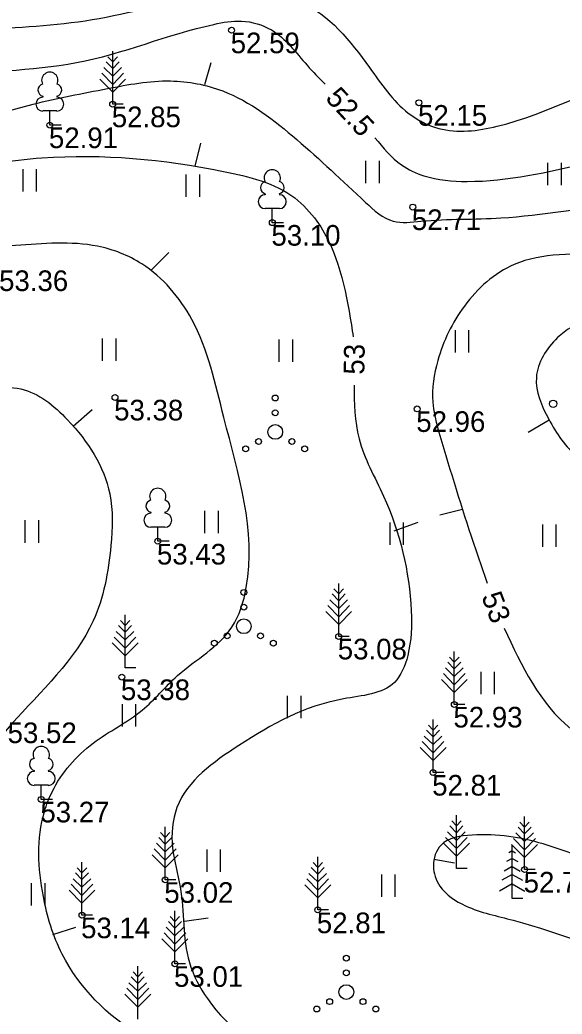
# Model space of a CAD drawing. Extents: x 643319 to 643563, y 6457657 to 6457895.
# Drawn here: x 643422.22 to 643440.59, y 6457741.27 to 6457775.01 of the extents above; entities that cross this region are included whole.
import ezdxf

# ---------------------------------------------------------------- set-up
doc = ezdxf.new("R2010")
doc.units = 0
for name, color, linetype in [('HALJASTUS', 7, 'Continuous'), ('HORISONTAAL', 7, 'Continuous'), ('KORGUS', 7, 'Continuous'), ('PUU', 7, 'Continuous')]:
    doc.layers.add(name, color=color, linetype=linetype)

msp = doc.modelspace()

# ---------------------------------------------------------------- linework, layer by layer
at = {"layer": 'HALJASTUS'}
for p, q in [((643433.935, 6457770.23), (643433.935, 6457769.47)), ((643434.395, 6457770.23), (643434.395, 6457769.47)), ((643422.312, 6457769.947), (643422.312, 6457769.187)), ((643422.772, 6457769.947), (643422.772, 6457769.187)), ((643440.102, 6457770.159), (643440.102, 6457769.399)), ((643440.562, 6457770.159), (643440.562, 6457769.399)), ((643427.84, 6457769.769), (643427.84, 6457769.009)), ((643428.3, 6457769.769), (643428.3, 6457769.009)), ((643436.963, 6457764.487), (643436.963, 6457763.727)), ((643437.423, 6457764.487), (643437.423, 6457763.727)), ((643425.005, 6457764.202), (643425.005, 6457763.442)), ((643425.465, 6457764.202), (643425.465, 6457763.442)), ((643430.994, 6457764.166), (643430.994, 6457763.406)), ((643431.454, 6457764.166), (643431.454, 6457763.406)), ((643428.478, 6457758.351), (643428.478, 6457757.591)), ((643428.938, 6457758.351), (643428.938, 6457757.591)), ((643422.382, 6457758.031), (643422.382, 6457757.271)), ((643422.842, 6457758.031), (643422.842, 6457757.271)), ((643434.75, 6457757.96), (643434.75, 6457757.2)), ((643435.21, 6457757.96), (643435.21, 6457757.2)), ((643439.925, 6457757.89), (643439.925, 6457757.13)), ((643440.385, 6457757.89), (643440.385, 6457757.13)), ((643437.834, 6457752.889), (643437.834, 6457752.129)), ((643438.294, 6457752.889), (643438.294, 6457752.129)), ((643431.278, 6457752.074), (643431.278, 6457751.314)), ((643431.738, 6457752.074), (643431.738, 6457751.314)), ((643425.678, 6457751.79), (643425.678, 6457751.03)), ((643426.138, 6457751.79), (643426.138, 6457751.03)), ((643428.549, 6457746.861), (643428.549, 6457746.101)), ((643429.009, 6457746.861), (643429.009, 6457746.101)), ((643434.467, 6457746.01), (643434.467, 6457745.25)), ((643434.927, 6457746.01), (643434.927, 6457745.25)), ((643422.599, 6457745.719), (643422.599, 6457744.959)), ((643423.059, 6457745.719), (643423.059, 6457744.959))]:
    msp.add_line(p, q, dxfattribs=at)
for centre, radius in [((643430.869, 6457762.18), 0.1), ((643430.869, 6457761.68), 0.1), ((643430.869, 6457761.03), 0.25), ((643430.304, 6457760.705), 0.1), ((643431.434, 6457760.705), 0.1), ((643429.869, 6457760.455), 0.1), ((643431.869, 6457760.455), 0.1), ((643429.806, 6457755.584), 0.1), ((643429.806, 6457755.084), 0.1), ((643429.806, 6457754.434), 0.25), ((643429.241, 6457754.109), 0.1), ((643430.371, 6457754.109), 0.1), ((643428.806, 6457753.859), 0.1), ((643430.806, 6457753.859), 0.1), ((643433.279, 6457743.173), 0.1), ((643433.279, 6457742.673), 0.1), ((643433.279, 6457742.023), 0.25), ((643432.279, 6457741.448), 0.1), ((643432.714, 6457741.698), 0.1), ((643433.844, 6457741.698), 0.1), ((643434.279, 6457741.448), 0.1)]:
    msp.add_circle(centre, radius, dxfattribs=at)
at = {"layer": 'HORISONTAAL'}
for p, q in [((643428.48, 6457772.82), (643428.7, 6457773.57)), ((643428.16, 6457770.05), (643428.35, 6457770.83)), ((643426.65, 6457766.51), (643427.26, 6457767.12)), ((643424.02, 6457761.23), (643424.67, 6457761.79)), ((643440.15, 6457761.43), (643439.44, 6457761.01)), ((643437.22, 6457758.4), (643436.45, 6457758.2)), ((643434.9, 6457757.67), (643435.71, 6457757.97)), ((643436.24, 6457746.53), (643436.95, 6457746.41)), ((643423.33, 6457743.97), (643424.11, 6457744.22)), ((643427.79, 6457744.43), (643428.6, 6457744.54))]:
    msp.add_line(p, q, dxfattribs=at)
for points in [[(643399.68, 6457785.54), (643400.46, 6457785.46), (643403.17, 6457783.61), (643404.04, 6457782.84), (643405.45, 6457781.11), (643406.17, 6457779.04), (643406.72, 6457778.14), (643408.18, 6457777.37), (643411.16, 6457776.87), (643412.24, 6457776.67), (643414.27, 6457775.49), (643417.57, 6457774.64), (643420.86, 6457774.69), (643424.66, 6457775.02), (643428.52, 6457775.82), (643430.2, 6457775.95), (643431.73, 6457775.62), (643434.06, 6457773.4), (643435.38, 6457771.85), (643436.41, 6457771.33), (643438.39, 6457771.4), (643443.43, 6457773.1), (643444.51, 6457773.2), (643446.2, 6457772.94), (643448.1, 6457771.52), (643450.78, 6457769.37), (643452.44, 6457768.5), (643455.79, 6457767.2), (643458.05, 6457766.67), (643458.38, 6457766.32), (643458.05, 6457764.9), (643457.17, 6457763.5), (643457.01, 6457759.41), (643455.6, 6457756.31), (643455.1, 6457755.01), (643455.42, 6457750.26), (643456.15, 6457747.79), (643457.83, 6457745.46), (643459.83, 6457742.29), (643462.65, 6457738.97), (643464.04, 6457736.54), (643464.04, 6457735.08), (643463.48, 6457730.92)], [(643407.25, 6457774.64), (643409.7, 6457774.61), (643411.28, 6457774.12), (643413.23, 6457771.82), (643413.68, 6457771.6), (643415.74, 6457771.82), (643419.47, 6457773), (643424.13, 6457773.56), (643428.79, 6457774.86), (643429.73, 6457774.97), (643430.74, 6457774.67), (643431.95, 6457773.47), (643432.56, 6457772.83)], [(643409.69, 6457769.23), (643411.64, 6457769), (643413.82, 6457769.34), (643418.11, 6457770.69), (643422.66, 6457772.15), (643425.18, 6457772.68), (643427.32, 6457772.94), (643429.09, 6457772.6), (643431.6, 6457770.95), (643433.93, 6457768.82), (643434.87, 6457768.18), (643435.81, 6457768.18), (643438.52, 6457768.29), (643442.77, 6457768.7), (643444.76, 6457768.48), (643447.58, 6457767.24), (643451.09, 6457764.77), (643452.44, 6457762.97), (643452.63, 6457760.42), (643452.1, 6457759.19), (643450.9, 6457757.2), (643450.37, 6457753.41), (643448.52, 6457749.11), (643446.9, 6457746.82), (643445.59, 6457745.92), (643442.69, 6457746.07), (643439.95, 6457747.05), (643437.54, 6457747.35), (643436.49, 6457747.01), (643436.23, 6457746.3), (643436.45, 6457745.62), (643437.32, 6457744.95), (643438.94, 6457744.46), (643443.9, 6457743.19), (643446.6, 6457743), (643448.33, 6457741.8), (643450.63, 6457740.49), (643452.43, 6457737.75), (643453.03, 6457735.77), (643453.27, 6457734.63), (643454.29, 6457733.8), (643457.14, 6457733.35), (643458.31, 6457733.13), (643458.76, 6457732.53), (643458.61, 6457731.78), (643457.74, 6457730.54), (643457.26, 6457729.61)], [(643434.25, 6457771.01), (643435.15, 6457770.09), (643435.91, 6457769.72), (643437.37, 6457769.53), (643441.47, 6457770.17), (643443.72, 6457770.66), (643445.49, 6457770.73), (643447.03, 6457770.13), (643448.39, 6457769.01), (643450.94, 6457767.21), (643453.57, 6457765.37), (643454.59, 6457763.68), (643454.87, 6457762.58), (643454.71, 6457759.36), (643453.55, 6457757.18), (643452.98, 6457755.34), (643452.98, 6457752.61), (643453.01, 6457750.32), (643452.3, 6457749.12), (643450.83, 6457747.58), (643450.52, 6457746.77), (643450.94, 6457744.97), (643453.08, 6457742.87), (643454.51, 6457742.1)], [(643411.12, 6457765.9), (643411.5, 6457765.9), (643414.17, 6457766.73), (643418.83, 6457768.86), (643419.92, 6457769.59), (643422.96, 6457770.33), (643429.12, 6457769.87), (643431.53, 6457768.97), (643432.28, 6457768.18), (643433.45, 6457764.66), (643433.51, 6457764.26)], [(643429.94, 6457722.98), (643431.85, 6457722.2), (643435.2, 6457722.12), (643437.19, 6457722.42), (643439.86, 6457724.03), (643440.5, 6457726.88), (643440.31, 6457730.11), (643439.6, 6457732.84), (643438.21, 6457734), (643435.39, 6457735.35), (643432.27, 6457737.72), (643428.36, 6457739.66), (643426.29, 6457740.56), (643423.65, 6457743.31), (643423.01, 6457745.26), (643423.05, 6457748.15), (643423.31, 6457748.82), (643424.7, 6457750.47), (643426.36, 6457751.59), (643427.56, 6457752.76), (643429.4, 6457754.4), (643429.89, 6457755.75), (643429.13, 6457761.52), (643428.04, 6457764.85), (643426.35, 6457766.73), (643424.85, 6457767.33), (643422.07, 6457767.36), (643420.52, 6457767.21), (643416.01, 6457765.19), (643415.19, 6457765), (643411.77, 6457764.51)], [(643438.63, 6457754.37), (643440.89, 6457750.96), (643443.82, 6457750.01), (643445.46, 6457750.63), (643446.25, 6457752.09), (643446.75, 6457755.24), (643446.7, 6457757.99), (643447.71, 6457759.96), (643449.91, 6457761.14), (643450.25, 6457761.98), (643450.16, 6457762.54), (643449.4, 6457763.56), (643445.68, 6457765.98), (643443.99, 6457766.65), (643440.49, 6457767.04), (643438.97, 6457766.71), (643437.28, 6457765.3), (643436.38, 6457763.45), (643436.21, 6457762.04), (643436.38, 6457761.14)], [(643442.06, 6457764.76), (643441.42, 6457764.76), (643440.44, 6457764.23), (643439.72, 6457762.88), (643440.14, 6457761.46), (643441.12, 6457760.18), (643442.54, 6457759.62), (643443.22, 6457759.77), (643443.67, 6457760.67), (643443.86, 6457762.51), (643443.48, 6457763.89), (643442.77, 6457764.53), (643442.21, 6457764.72)], [(643421.23, 6457762.54), (643422.25, 6457762.49), (643423.83, 6457761.44), (643425.26, 6457758.93), (643425.3, 6457757.17), (643424.7, 6457754.62), (643421.92, 6457751.1), (643419.77, 6457748.66), (643418.76, 6457747.76)], [(643433.54, 6457762.62), (643433.71, 6457760.8), (643434.54, 6457758.85), (643435.48, 6457754.96), (643435.36, 6457753.44), (643434.91, 6457752.53), (643433.18, 6457751.97), (643429.64, 6457750.39), (643427.54, 6457748.29), (643427.39, 6457746.91), (643427.65, 6457745.59), (643427.96, 6457743.03), (643428.57, 6457741.8), (643431.61, 6457739.59), (643433.26, 6457739.32), (643437.7, 6457739.36), (643442.45, 6457738.62), (643444.7, 6457737.27)], [(643436.38, 6457761.14), (643437.51, 6457757.49), (643438.05, 6457755.9)]]:
    msp.add_spline(points, degree=3, dxfattribs=at)
at = {"layer": 'KORGUS'}
for centre in [(643429.39, 6457774.66), (643425.36, 6457772.15), (643435.74, 6457772.2), (643423.23, 6457771.44), (643435.53, 6457768.66), (643430.77, 6457768.13), (643425.44, 6457762.2), (643435.68, 6457761.81), (643426.89, 6457757.32), (643433.02, 6457754.09), (643425.67, 6457752.71), (643436.94, 6457751.78), (643436.22, 6457749.47), (643422.94, 6457748.56), (643439.32, 6457746.18), (643427.14, 6457745.83), (643432.31, 6457744.81), (643424.32, 6457744.63), (643427.47, 6457742.98)]:
    msp.add_circle(centre, 0.1, dxfattribs=at)
at = {"layer": 'PUU'}
for p, q in [((643425.36, 6457772.15), (643425.36, 6457773.95)), ((643425.36, 6457773.36), (643425.14, 6457773.59)), ((643425.36, 6457773.59), (643425.2, 6457773.76)), ((643425.36, 6457773.59), (643425.52, 6457773.76)), ((643425.36, 6457773.36), (643425.58, 6457773.59)), ((643425.36, 6457773.1), (643425.06, 6457773.39)), ((643425.36, 6457773.1), (643425.66, 6457773.39)), ((643425.36, 6457772.56), (643424.92, 6457773)), ((643425.36, 6457772.82), (643424.99, 6457773.2)), ((643425.36, 6457772.82), (643425.73, 6457773.2)), ((643425.36, 6457772.56), (643425.8, 6457773)), ((643422.99, 6457772.42), (643422.99, 6457772.39)), ((643423.47, 6457772.42), (643423.47, 6457772.39)), ((643423.47, 6457771.92), (643422.99, 6457771.92)), ((643423.23, 6457771.44), (643423.23, 6457771.92)), ((643425.72, 6457772.15), (643425.36, 6457772.15)), ((643423.61, 6457771.44), (643423.23, 6457771.44)), ((643430.53, 6457769.11), (643430.53, 6457769.08)), ((643431.01, 6457769.11), (643431.01, 6457769.08)), ((643431.01, 6457768.61), (643430.53, 6457768.61)), ((643430.77, 6457768.13), (643430.77, 6457768.61)), ((643431.15, 6457768.13), (643430.77, 6457768.13)), ((643426.65, 6457758.3), (643426.65, 6457758.27)), ((643427.13, 6457758.3), (643427.13, 6457758.27)), ((643427.13, 6457757.8), (643426.65, 6457757.8)), ((643426.89, 6457757.32), (643426.89, 6457757.8)), ((643427.27, 6457757.32), (643426.89, 6457757.32)), ((643433.02, 6457755.53), (643432.86, 6457755.7)), ((643433.02, 6457754.09), (643433.02, 6457755.89)), ((643433.02, 6457755.53), (643433.18, 6457755.7)), ((643433.02, 6457755.3), (643432.8, 6457755.53)), ((643433.02, 6457755.3), (643433.24, 6457755.53)), ((643433.02, 6457754.76), (643432.65, 6457755.14)), ((643433.02, 6457755.04), (643432.72, 6457755.33)), ((643433.02, 6457755.04), (643433.32, 6457755.33)), ((643433.02, 6457754.76), (643433.39, 6457755.14)), ((643425.78, 6457753.02), (643425.78, 6457754.82)), ((643433.02, 6457754.5), (643432.58, 6457754.94)), ((643433.02, 6457754.5), (643433.46, 6457754.94)), ((643425.78, 6457754.23), (643425.56, 6457754.46)), ((643425.78, 6457754.46), (643425.62, 6457754.63)), ((643425.78, 6457754.46), (643425.94, 6457754.63)), ((643425.78, 6457754.23), (643426, 6457754.46)), ((643425.78, 6457753.69), (643425.41, 6457754.07)), ((643425.78, 6457753.97), (643425.48, 6457754.26)), ((643425.78, 6457753.97), (643426.08, 6457754.26)), ((643425.78, 6457753.69), (643426.15, 6457754.07)), ((643433.38, 6457754.09), (643433.02, 6457754.09)), ((643425.78, 6457753.43), (643425.34, 6457753.87)), ((643425.78, 6457753.43), (643426.22, 6457753.87)), ((643436.94, 6457753.22), (643436.78, 6457753.39)), ((643436.94, 6457751.78), (643436.94, 6457753.58)), ((643436.94, 6457753.22), (643437.1, 6457753.39)), ((643426.14, 6457753.02), (643425.78, 6457753.02)), ((643436.94, 6457752.73), (643436.64, 6457753.02)), ((643436.94, 6457752.99), (643436.72, 6457753.22)), ((643436.94, 6457752.99), (643437.16, 6457753.22)), ((643436.94, 6457752.73), (643437.24, 6457753.02)), ((643436.94, 6457752.45), (643436.57, 6457752.83)), ((643436.94, 6457752.45), (643437.31, 6457752.83)), ((643436.94, 6457752.19), (643436.5, 6457752.63)), ((643436.94, 6457752.19), (643437.38, 6457752.63)), ((643437.3, 6457751.78), (643436.94, 6457751.78)), ((643436.22, 6457750.91), (643436.06, 6457751.08)), ((643436.22, 6457749.47), (643436.22, 6457751.27)), ((643436.22, 6457750.91), (643436.38, 6457751.08)), ((643436.22, 6457750.42), (643435.92, 6457750.71)), ((643436.22, 6457750.68), (643436, 6457750.91)), ((643436.22, 6457750.68), (643436.44, 6457750.91)), ((643436.22, 6457750.42), (643436.52, 6457750.71)), ((643436.22, 6457749.88), (643435.78, 6457750.32)), ((643436.22, 6457750.14), (643435.85, 6457750.52)), ((643436.22, 6457750.14), (643436.59, 6457750.52)), ((643436.22, 6457749.88), (643436.66, 6457750.32)), ((643422.7, 6457749.54), (643422.7, 6457749.51)), ((643423.18, 6457749.54), (643423.18, 6457749.51)), ((643436.58, 6457749.47), (643436.22, 6457749.47)), ((643423.18, 6457749.04), (643422.7, 6457749.04)), ((643422.94, 6457748.56), (643422.94, 6457749.04)), ((643423.32, 6457748.56), (643422.94, 6457748.56)), ((643437.01, 6457746.22), (643437.01, 6457748.02)), ((643439.32, 6457746.18), (643439.32, 6457747.98)), ((643427.14, 6457745.83), (643427.14, 6457747.63)), ((643437.01, 6457747.43), (643436.79, 6457747.66)), ((643437.01, 6457747.66), (643436.85, 6457747.83)), ((643437.01, 6457747.66), (643437.17, 6457747.83)), ((643437.01, 6457747.43), (643437.23, 6457747.66)), ((643439.32, 6457747.39), (643439.1, 6457747.62)), ((643439.32, 6457747.62), (643439.16, 6457747.79)), ((643439.32, 6457747.62), (643439.48, 6457747.79)), ((643439.32, 6457747.39), (643439.54, 6457747.62)), ((643427.14, 6457747.04), (643426.92, 6457747.27)), ((643427.14, 6457747.27), (643426.98, 6457747.44)), ((643427.14, 6457747.27), (643427.3, 6457747.44)), ((643427.14, 6457747.04), (643427.36, 6457747.27)), ((643437.01, 6457746.89), (643436.64, 6457747.27)), ((643437.01, 6457747.17), (643436.71, 6457747.46)), ((643437.01, 6457747.17), (643437.31, 6457747.46)), ((643437.01, 6457746.89), (643437.38, 6457747.27)), ((643439.32, 6457747.13), (643439.02, 6457747.42)), ((643439.32, 6457747.13), (643439.62, 6457747.42)), ((643427.14, 6457746.78), (643426.84, 6457747.07)), ((643427.14, 6457746.78), (643427.44, 6457747.07)), ((643437.01, 6457746.63), (643436.57, 6457747.07)), ((643437.01, 6457746.63), (643437.45, 6457747.07)), ((643439.32, 6457746.59), (643438.88, 6457747.03)), ((643438.9, 6457745.2), (643438.9, 6457747)), ((643439.32, 6457746.85), (643438.95, 6457747.23)), ((643439.32, 6457746.85), (643439.69, 6457747.23)), ((643439.32, 6457746.59), (643439.76, 6457747.03)), ((643427.14, 6457746.24), (643426.7, 6457746.68)), ((643427.14, 6457746.5), (643426.77, 6457746.88)), ((643427.14, 6457746.5), (643427.51, 6457746.88)), ((643427.14, 6457746.24), (643427.58, 6457746.68)), ((643432.31, 6457744.81), (643432.31, 6457746.61)), ((643438.9, 6457746.82), (643438.79, 6457746.75)), ((643438.9, 6457746.82), (643439.01, 6457746.75)), ((643424.32, 6457746.07), (643424.16, 6457746.24)), ((643424.32, 6457744.63), (643424.32, 6457746.43)), ((643424.32, 6457746.07), (643424.48, 6457746.24)), ((643432.31, 6457746.02), (643432.09, 6457746.25)), ((643432.31, 6457746.25), (643432.15, 6457746.42)), ((643432.31, 6457746.25), (643432.47, 6457746.42)), ((643432.31, 6457746.02), (643432.53, 6457746.25)), ((643438.9, 6457746.28), (643438.63, 6457746.13)), ((643438.9, 6457746.55), (643438.71, 6457746.45)), ((643438.9, 6457746.55), (643439.09, 6457746.45)), ((643438.9, 6457746.28), (643439.17, 6457746.13)), ((643424.32, 6457745.84), (643424.1, 6457746.07)), ((643424.32, 6457745.84), (643424.54, 6457746.07)), ((643432.31, 6457745.76), (643432.01, 6457746.05)), ((643432.31, 6457745.76), (643432.61, 6457746.05)), ((643437.37, 6457746.22), (643437.01, 6457746.22)), ((643438.9, 6457746.01), (643438.55, 6457745.82)), ((643438.9, 6457746.01), (643439.25, 6457745.82)), ((643439.68, 6457746.18), (643439.32, 6457746.18)), ((643424.32, 6457745.3), (643423.95, 6457745.68)), ((643424.32, 6457745.58), (643424.02, 6457745.87)), ((643424.32, 6457745.58), (643424.62, 6457745.87)), ((643424.32, 6457745.3), (643424.69, 6457745.68)), ((643427.5, 6457745.83), (643427.14, 6457745.83)), ((643432.31, 6457745.22), (643431.87, 6457745.66)), ((643432.31, 6457745.48), (643431.94, 6457745.86)), ((643432.31, 6457745.48), (643432.68, 6457745.86)), ((643432.31, 6457745.22), (643432.75, 6457745.66)), ((643438.9, 6457745.69), (643438.47, 6457745.45)), ((643438.9, 6457745.69), (643439.33, 6457745.45)), ((643424.32, 6457745.04), (643423.88, 6457745.48)), ((643424.32, 6457745.04), (643424.76, 6457745.48)), ((643439.26, 6457745.2), (643438.9, 6457745.2)), ((643424.68, 6457744.63), (643424.32, 6457744.63)), ((643427.47, 6457744.42), (643427.31, 6457744.59)), ((643427.47, 6457742.98), (643427.47, 6457744.78)), ((643427.47, 6457744.42), (643427.63, 6457744.59)), ((643432.67, 6457744.81), (643432.31, 6457744.81)), ((643427.47, 6457743.93), (643427.17, 6457744.22)), ((643427.47, 6457744.19), (643427.25, 6457744.42)), ((643427.47, 6457744.19), (643427.69, 6457744.42)), ((643427.47, 6457743.93), (643427.77, 6457744.22)), ((643427.47, 6457743.65), (643427.1, 6457744.03)), ((643427.47, 6457743.65), (643427.84, 6457744.03)), ((643427.47, 6457743.39), (643427.03, 6457743.83)), ((643427.47, 6457743.39), (643427.91, 6457743.83)), ((643426.21, 6457741.1), (643426.21, 6457742.9)), ((643427.83, 6457742.98), (643427.47, 6457742.98)), ((643426.21, 6457742.31), (643425.99, 6457742.54)), ((643426.21, 6457742.54), (643426.05, 6457742.71)), ((643426.21, 6457742.54), (643426.37, 6457742.71)), ((643426.21, 6457742.31), (643426.43, 6457742.54)), ((643426.21, 6457742.05), (643425.91, 6457742.34)), ((643426.21, 6457742.05), (643426.51, 6457742.34)), ((643426.21, 6457741.51), (643425.77, 6457741.95)), ((643426.21, 6457741.77), (643425.84, 6457742.15)), ((643426.21, 6457741.77), (643426.58, 6457742.15)), ((643426.21, 6457741.51), (643426.65, 6457741.95))]:
    msp.add_line(p, q, dxfattribs=at)
msp.add_circle((643440.29, 6457761.985), 0.125, dxfattribs=at)
for centre, radius, start, end in [((643423.23, 6457772.96), 0.277, 332.5799, 207.4201), ((643423.04, 6457772.628), 0.212, 105.2441, 257.079), ((643423.42, 6457772.628), 0.212, 282.921, 74.7559), ((643422.993, 6457772.152), 0.237, 90, 270), ((643423.468, 6457772.152), 0.237, 270, 90), ((643430.77, 6457769.65), 0.277, 332.5799, 207.4201), ((643430.58, 6457769.317), 0.212, 105.2441, 257.079), ((643430.96, 6457769.317), 0.212, 282.921, 74.7559), ((643430.532, 6457768.843), 0.237, 90, 270), ((643431.008, 6457768.843), 0.237, 270, 90), ((643426.89, 6457758.84), 0.277, 332.5799, 207.4201), ((643426.7, 6457758.508), 0.212, 105.2441, 257.079), ((643427.08, 6457758.508), 0.212, 282.921, 74.7559), ((643426.652, 6457758.032), 0.237, 90, 270), ((643427.128, 6457758.032), 0.237, 270, 90), ((643422.94, 6457750.08), 0.277, 332.5799, 207.4201), ((643422.75, 6457749.748), 0.212, 105.2441, 257.079), ((643423.13, 6457749.748), 0.212, 282.921, 74.7559), ((643422.703, 6457749.272), 0.237, 90, 270), ((643423.177, 6457749.272), 0.237, 270, 90)]:
    msp.add_arc(centre, radius, start, end, dxfattribs=at)

# ---------------------------------------------------------------- texts
at = {"layer": 'HORISONTAAL'}
for s, rotation, p in [('52.5', 312.7533, (643432.54, 6457772.33)), ('53', 89.2731, (643433.89, 6457762.97)), ('53', 290.5455, (643437.85, 6457755.45))]:
    msp.add_text(s, height=0.7, rotation=rotation, dxfattribs=at).set_placement(p)
at = {"layer": 'KORGUS'}
for s, p in [('52.59', (643429.36, 6457773.88)), ('52.85', (643425.33, 6457771.37)), ('52.15', (643435.71, 6457771.42)), ('52.91', (643423.2, 6457770.66)), ('52.71', (643435.5, 6457767.88)), ('53.10', (643430.74, 6457767.35)), ('53.36', (643421.51, 6457765.81)), ('53.38', (643425.41, 6457761.42)), ('52.96', (643435.65, 6457761.03)), ('53.43', (643426.86, 6457756.53)), ('53.08', (643432.99, 6457753.31)), ('53.38', (643425.64, 6457751.93)), ('52.93', (643436.91, 6457751)), ('53.52', (643421.8, 6457750.47)), ('52.81', (643436.19, 6457748.69)), ('53.27', (643422.91, 6457747.78)), ('52.71', (643439.29, 6457745.4)), ('53.02', (643427.11, 6457745.05)), ('53.14', (643424.29, 6457743.85)), ('52.81', (643432.28, 6457744.02)), ('53.01', (643427.44, 6457742.2))]:
    msp.add_text(s, height=0.7, dxfattribs=at).set_placement(p)

doc.saveas('drawing.dxf')
